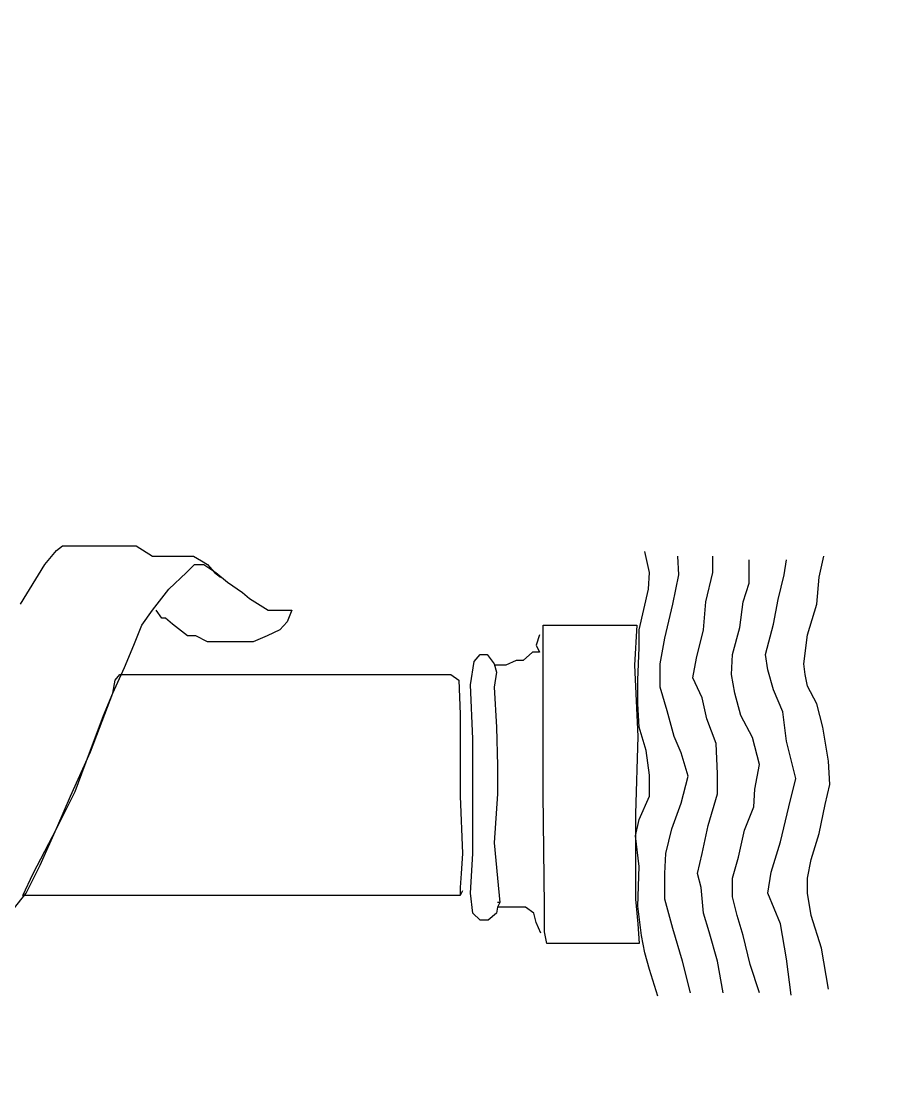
# Model space of a CAD drawing. Extents: x 748454 to 749044, y 4315881 to 4316908.
# Drawn here: x 748493.22 to 748500.74, y 4316748.42 to 4316757.62 of the extents above; entities that cross this region are included whole.
import ezdxf

# ---------------------------------------------------------------- set-up
doc = ezdxf.new("R2010")
doc.units = 0
doc.layers.get('0').update_dxf_attribs({"linetype": 'CONTINUOUS'})

msp = doc.modelspace()

# ---------------------------------------------------------------- linework, layer by layer
at = {"color": 0, "linetype": 'CONTINUOUS'}
for p, q in [((748493.42, 4316752.98), (748493.52, 4316753.1)), ((748493.42, 4316752.98), (748493.52, 4316753.1)), ((748493.52, 4316753.1), (748493.57, 4316753.14)), ((748493.52, 4316753.1), (748493.57, 4316753.14)), ((748493.57, 4316753.14), (748493.64, 4316753.14)), ((748493.57, 4316753.14), (748493.64, 4316753.14)), ((748493.64, 4316753.14), (748493.74, 4316753.14)), ((748493.64, 4316753.14), (748493.74, 4316753.14)), ((748493.74, 4316753.14), (748493.89, 4316753.14)), ((748493.74, 4316753.14), (748493.89, 4316753.14)), ((748493.89, 4316753.14), (748494.05, 4316753.14)), ((748493.89, 4316753.14), (748494.05, 4316753.14)), ((748494.05, 4316753.14), (748494.2, 4316753.14)), ((748494.05, 4316753.14), (748494.2, 4316753.14)), ((748494.2, 4316753.14), (748494.34, 4316753.05)), ((748494.2, 4316753.14), (748494.34, 4316753.05)), ((748498.59, 4316752.91), (748498.55, 4316753.09)), ((748498.59, 4316752.91), (748498.55, 4316753.09)), ((748494.34, 4316753.05), (748494.45, 4316753.05)), ((748494.34, 4316753.05), (748494.45, 4316753.05)), ((748494.45, 4316753.05), (748494.56, 4316753.05)), ((748494.45, 4316753.05), (748494.56, 4316753.05)), ((748494.56, 4316753.05), (748494.69, 4316753.05)), ((748494.56, 4316753.05), (748494.69, 4316753.05)), ((748494.69, 4316753.05), (748494.76, 4316753.01)), ((748494.69, 4316753.05), (748494.76, 4316753.01)), ((748494.76, 4316753.01), (748494.81, 4316752.98)), ((748494.76, 4316753.01), (748494.81, 4316752.98)), ((748498.84, 4316752.89), (748498.83, 4316753.05)), ((748498.84, 4316752.89), (748498.83, 4316753.05)), ((748499.13, 4316752.91), (748499.13, 4316753.05)), ((748499.13, 4316752.91), (748499.13, 4316753.05)), ((748499.44, 4316752.82), (748499.44, 4316753.02)), ((748499.44, 4316752.82), (748499.44, 4316753.02)), ((748499.74, 4316752.89), (748499.76, 4316753.02)), ((748499.74, 4316752.89), (748499.76, 4316753.02)), ((748500.04, 4316752.87), (748500.08, 4316753.05)), ((748500.04, 4316752.87), (748500.08, 4316753.05)), ((748493.21, 4316752.64), (748493.42, 4316752.98)), ((748493.21, 4316752.64), (748493.42, 4316752.98)), ((748494.48, 4316752.77), (748494.63, 4316752.91)), ((748494.48, 4316752.77), (748494.63, 4316752.91)), ((748494.63, 4316752.91), (748494.7, 4316752.98)), ((748494.63, 4316752.91), (748494.7, 4316752.98)), ((748494.7, 4316752.98), (748494.76, 4316752.98)), ((748494.7, 4316752.98), (748494.76, 4316752.98)), ((748494.76, 4316752.98), (748494.78, 4316752.98)), ((748494.76, 4316752.98), (748494.78, 4316752.98)), ((748494.78, 4316752.98), (748494.88, 4316752.91)), ((748494.78, 4316752.98), (748494.88, 4316752.91)), ((748494.81, 4316752.98), (748494.87, 4316752.91)), ((748494.81, 4316752.98), (748494.87, 4316752.91)), ((748494.87, 4316752.91), (748494.92, 4316752.87)), ((748494.87, 4316752.91), (748494.92, 4316752.87)), ((748494.88, 4316752.91), (748494.98, 4316752.83)), ((748494.88, 4316752.91), (748494.98, 4316752.83)), ((748498.58, 4316752.77), (748498.59, 4316752.91)), ((748498.58, 4316752.77), (748498.59, 4316752.91)), ((748499.07, 4316752.66), (748499.13, 4316752.91)), ((748499.07, 4316752.66), (748499.13, 4316752.91)), ((748494.98, 4316752.83), (748495.11, 4316752.74)), ((748494.98, 4316752.83), (748495.11, 4316752.74)), ((748498.79, 4316752.64), (748498.84, 4316752.89)), ((748498.79, 4316752.64), (748498.84, 4316752.89)), ((748499.39, 4316752.66), (748499.44, 4316752.82)), ((748499.39, 4316752.66), (748499.44, 4316752.82)), ((748499.69, 4316752.68), (748499.74, 4316752.89)), ((748499.69, 4316752.68), (748499.74, 4316752.89)), ((748500.02, 4316752.64), (748500.04, 4316752.87)), ((748500.02, 4316752.64), (748500.04, 4316752.87)), ((748494.34, 4316752.59), (748494.48, 4316752.77)), ((748494.34, 4316752.59), (748494.48, 4316752.77)), ((748495.11, 4316752.74), (748495.17, 4316752.69)), ((748495.11, 4316752.74), (748495.17, 4316752.69)), ((748498.5, 4316752.42), (748498.58, 4316752.77)), ((748498.5, 4316752.42), (748498.58, 4316752.77)), ((748495.17, 4316752.69), (748495.33, 4316752.59)), ((748495.17, 4316752.69), (748495.33, 4316752.59)), ((748498.72, 4316752.35), (748498.79, 4316752.64)), ((748498.72, 4316752.35), (748498.79, 4316752.64)), ((748499.05, 4316752.42), (748499.07, 4316752.66)), ((748499.05, 4316752.42), (748499.07, 4316752.66)), ((748499.36, 4316752.44), (748499.39, 4316752.66)), ((748499.36, 4316752.44), (748499.39, 4316752.66)), ((748499.65, 4316752.47), (748499.69, 4316752.68)), ((748499.65, 4316752.47), (748499.69, 4316752.68)), ((748499.94, 4316752.38), (748500.02, 4316752.64)), ((748499.94, 4316752.38), (748500.02, 4316752.64)), ((748494.25, 4316752.46), (748494.34, 4316752.59)), ((748494.25, 4316752.46), (748494.34, 4316752.59)), ((748494.42, 4316752.52), (748494.37, 4316752.59)), ((748494.42, 4316752.52), (748494.37, 4316752.59)), ((748495.33, 4316752.59), (748495.43, 4316752.59)), ((748495.33, 4316752.59), (748495.43, 4316752.59)), ((748495.43, 4316752.59), (748495.48, 4316752.59)), ((748495.43, 4316752.59), (748495.48, 4316752.59)), ((748495.48, 4316752.59), (748495.53, 4316752.59)), ((748495.48, 4316752.59), (748495.53, 4316752.59)), ((748495.53, 4316752.59), (748495.49, 4316752.49)), ((748495.53, 4316752.59), (748495.49, 4316752.49)), ((748494.18, 4316752.29), (748494.25, 4316752.46)), ((748494.18, 4316752.29), (748494.25, 4316752.46)), ((748494.45, 4316752.52), (748494.42, 4316752.52)), ((748494.45, 4316752.52), (748494.42, 4316752.52)), ((748494.51, 4316752.47), (748494.45, 4316752.52)), ((748494.51, 4316752.47), (748494.45, 4316752.52)), ((748494.64, 4316752.37), (748494.51, 4316752.47)), ((748494.64, 4316752.37), (748494.51, 4316752.47)), ((748495.49, 4316752.49), (748495.43, 4316752.42)), ((748495.49, 4316752.49), (748495.43, 4316752.42)), ((748497.68, 4316752.27), (748497.68, 4316752.46)), ((748497.68, 4316752.46), (748498.05, 4316752.46)), ((748497.68, 4316752.27), (748497.68, 4316752.46)), ((748497.68, 4316752.46), (748498.05, 4316752.46)), ((748498.05, 4316752.46), (748498.3, 4316752.46)), ((748498.05, 4316752.46), (748498.3, 4316752.46)), ((748498.3, 4316752.46), (748498.48, 4316752.46)), ((748498.3, 4316752.46), (748498.48, 4316752.46)), ((748498.48, 4316752.46), (748498.46, 4316752.12)), ((748498.48, 4316752.46), (748498.46, 4316752.12)), ((748499.3, 4316752.21), (748499.36, 4316752.44)), ((748499.3, 4316752.21), (748499.36, 4316752.44)), ((748499.58, 4316752.21), (748499.65, 4316752.47)), ((748499.58, 4316752.21), (748499.65, 4316752.47)), ((748494.71, 4316752.37), (748494.64, 4316752.37)), ((748494.71, 4316752.37), (748494.64, 4316752.37)), ((748494.81, 4316752.32), (748494.71, 4316752.37)), ((748494.81, 4316752.32), (748494.71, 4316752.37)), ((748495.32, 4316752.37), (748495.2, 4316752.32)), ((748495.32, 4316752.37), (748495.2, 4316752.32)), ((748495.43, 4316752.42), (748495.32, 4316752.37)), ((748495.43, 4316752.42), (748495.32, 4316752.37)), ((748497.65, 4316752.38), (748497.62, 4316752.29)), ((748497.65, 4316752.38), (748497.62, 4316752.29)), ((748498.5, 4316752.27), (748498.5, 4316752.42)), ((748498.5, 4316752.27), (748498.5, 4316752.42)), ((748498.68, 4316752.13), (748498.72, 4316752.35)), ((748498.68, 4316752.13), (748498.72, 4316752.35)), ((748498.99, 4316752.18), (748499.05, 4316752.42)), ((748498.99, 4316752.18), (748499.05, 4316752.42)), ((748499.91, 4316752.13), (748499.94, 4316752.38)), ((748499.91, 4316752.13), (748499.94, 4316752.38)), ((748494.1, 4316752.1), (748494.18, 4316752.29)), ((748494.1, 4316752.1), (748494.18, 4316752.29)), ((748494.9, 4316752.32), (748494.81, 4316752.32)), ((748494.9, 4316752.32), (748494.81, 4316752.32)), ((748494.99, 4316752.32), (748494.9, 4316752.32)), ((748494.99, 4316752.32), (748494.9, 4316752.32)), ((748495.12, 4316752.32), (748494.99, 4316752.32)), ((748495.12, 4316752.32), (748494.99, 4316752.32)), ((748495.2, 4316752.32), (748495.12, 4316752.32)), ((748495.2, 4316752.32), (748495.12, 4316752.32)), ((748497.62, 4316752.29), (748497.65, 4316752.23)), ((748497.62, 4316752.29), (748497.65, 4316752.23)), ((748497.68, 4316752.06), (748497.68, 4316752.27)), ((748497.68, 4316752.06), (748497.68, 4316752.27)), ((748498.49, 4316751.99), (748498.5, 4316752.27)), ((748498.49, 4316751.99), (748498.5, 4316752.27)), ((748497.09, 4316752.15), (748497.14, 4316752.21)), ((748497.09, 4316752.15), (748497.14, 4316752.21)), ((748497.14, 4316752.21), (748497.2, 4316752.21)), ((748497.14, 4316752.21), (748497.2, 4316752.21)), ((748497.2, 4316752.21), (748497.26, 4316752.13)), ((748497.2, 4316752.21), (748497.26, 4316752.13)), ((748497.59, 4316752.23), (748497.51, 4316752.16)), ((748497.59, 4316752.23), (748497.51, 4316752.16)), ((748497.65, 4316752.23), (748497.59, 4316752.23)), ((748497.65, 4316752.23), (748497.59, 4316752.23)), ((748498.96, 4316752.01), (748498.99, 4316752.18)), ((748498.96, 4316752.01), (748498.99, 4316752.18)), ((748499.29, 4316752.04), (748499.3, 4316752.21)), ((748499.29, 4316752.04), (748499.3, 4316752.21)), ((748499.6, 4316752.08), (748499.58, 4316752.21)), ((748499.6, 4316752.08), (748499.58, 4316752.21)), ((748494, 4316751.88), (748494.1, 4316752.1)), ((748494, 4316751.88), (748494.1, 4316752.1)), ((748497.06, 4316751.95), (748497.09, 4316752.15)), ((748497.06, 4316751.95), (748497.09, 4316752.15)), ((748497.26, 4316752.13), (748497.28, 4316752.06)), ((748497.26, 4316752.13), (748497.28, 4316752.06)), ((748497.31, 4316752.12), (748497.26, 4316752.12)), ((748497.31, 4316752.12), (748497.26, 4316752.12)), ((748497.36, 4316752.12), (748497.31, 4316752.12)), ((748497.36, 4316752.12), (748497.31, 4316752.12)), ((748497.45, 4316752.16), (748497.36, 4316752.12)), ((748497.45, 4316752.16), (748497.36, 4316752.12)), ((748497.51, 4316752.16), (748497.45, 4316752.16)), ((748497.51, 4316752.16), (748497.45, 4316752.16)), ((748498.46, 4316752.12), (748498.49, 4316751.51)), ((748498.46, 4316752.12), (748498.49, 4316751.51)), ((748498.68, 4316751.93), (748498.68, 4316752.13)), ((748498.68, 4316751.93), (748498.68, 4316752.13)), ((748499.65, 4316751.91), (748499.6, 4316752.08)), ((748499.65, 4316751.91), (748499.6, 4316752.08)), ((748499.92, 4316752.04), (748499.91, 4316752.13)), ((748499.92, 4316752.04), (748499.91, 4316752.13)), ((748494, 4316751.88), (748494.02, 4316751.99)), ((748494, 4316751.88), (748494.02, 4316751.99)), ((748494.02, 4316751.99), (748494.06, 4316752.04)), ((748494.02, 4316751.99), (748494.06, 4316752.04)), ((748494.06, 4316752.04), (748494.44, 4316752.04)), ((748494.06, 4316752.04), (748494.44, 4316752.04)), ((748494.44, 4316752.04), (748495.25, 4316752.04)), ((748494.44, 4316752.04), (748495.25, 4316752.04)), ((748495.25, 4316752.04), (748495.93, 4316752.04)), ((748495.25, 4316752.04), (748495.93, 4316752.04)), ((748495.93, 4316752.04), (748496.37, 4316752.04)), ((748495.93, 4316752.04), (748496.37, 4316752.04)), ((748496.37, 4316752.04), (748496.69, 4316752.04)), ((748496.37, 4316752.04), (748496.69, 4316752.04)), ((748496.69, 4316752.04), (748496.8, 4316752.04)), ((748496.69, 4316752.04), (748496.8, 4316752.04)), ((748496.8, 4316752.04), (748496.89, 4316752.04)), ((748496.8, 4316752.04), (748496.89, 4316752.04)), ((748496.89, 4316752.04), (748496.96, 4316751.99)), ((748496.89, 4316752.04), (748496.96, 4316751.99)), ((748496.96, 4316751.99), (748496.97, 4316751.7)), ((748496.96, 4316751.99), (748496.97, 4316751.7)), ((748497.28, 4316752.06), (748497.26, 4316751.93)), ((748497.28, 4316752.06), (748497.26, 4316751.93)), ((748497.68, 4316751.51), (748497.68, 4316752.06)), ((748497.68, 4316751.51), (748497.68, 4316752.06)), ((748498.49, 4316751.79), (748498.49, 4316751.99)), ((748498.49, 4316751.79), (748498.49, 4316751.99)), ((748499.04, 4316751.84), (748498.96, 4316752.01)), ((748499.04, 4316751.84), (748498.96, 4316752.01)), ((748499.32, 4316751.88), (748499.29, 4316752.04)), ((748499.32, 4316751.88), (748499.29, 4316752.04)), ((748499.94, 4316751.94), (748499.92, 4316752.04)), ((748499.94, 4316751.94), (748499.92, 4316752.04)), ((748497.08, 4316751.49), (748497.06, 4316751.95)), ((748497.08, 4316751.49), (748497.06, 4316751.95)), ((748497.26, 4316751.93), (748497.28, 4316751.59)), ((748497.26, 4316751.93), (748497.28, 4316751.59)), ((748498.74, 4316751.73), (748498.68, 4316751.93)), ((748498.74, 4316751.73), (748498.68, 4316751.93)), ((748499.73, 4316751.72), (748499.65, 4316751.91)), ((748499.73, 4316751.72), (748499.65, 4316751.91)), ((748500.02, 4316751.79), (748499.94, 4316751.94)), ((748500.02, 4316751.79), (748499.94, 4316751.94)), ((748493.91, 4316751.64), (748494, 4316751.88)), ((748493.91, 4316751.64), (748494, 4316751.88)), ((748493.92, 4316751.69), (748494, 4316751.88)), ((748493.92, 4316751.69), (748494, 4316751.88)), ((748499.08, 4316751.66), (748499.04, 4316751.84)), ((748499.08, 4316751.66), (748499.04, 4316751.84)), ((748499.37, 4316751.69), (748499.32, 4316751.88)), ((748499.37, 4316751.69), (748499.32, 4316751.88)), ((748498.5, 4316751.59), (748498.49, 4316751.79)), ((748498.5, 4316751.59), (748498.49, 4316751.79)), ((748498.8, 4316751.51), (748498.74, 4316751.73)), ((748498.8, 4316751.51), (748498.74, 4316751.73)), ((748499.76, 4316751.47), (748499.73, 4316751.72)), ((748499.76, 4316751.47), (748499.73, 4316751.72)), ((748500.07, 4316751.59), (748500.02, 4316751.79)), ((748500.07, 4316751.59), (748500.02, 4316751.79)), ((748493.8, 4316751.37), (748493.92, 4316751.69)), ((748493.8, 4316751.37), (748493.92, 4316751.69)), ((748493.81, 4316751.38), (748493.91, 4316751.64)), ((748493.81, 4316751.38), (748493.91, 4316751.64)), ((748496.97, 4316751.7), (748496.97, 4316751)), ((748496.97, 4316751.7), (748496.97, 4316751)), ((748499.16, 4316751.45), (748499.08, 4316751.66)), ((748499.16, 4316751.45), (748499.08, 4316751.66)), ((748499.47, 4316751.5), (748499.37, 4316751.69)), ((748499.47, 4316751.5), (748499.37, 4316751.69)), ((748497.28, 4316751.59), (748497.29, 4316751.26)), ((748497.28, 4316751.59), (748497.29, 4316751.26)), ((748498.56, 4316751.39), (748498.5, 4316751.59)), ((748498.56, 4316751.39), (748498.5, 4316751.59)), ((748500.12, 4316751.3), (748500.07, 4316751.59)), ((748500.12, 4316751.3), (748500.07, 4316751.59)), ((748497.08, 4316751.04), (748497.08, 4316751.49)), ((748497.08, 4316751.04), (748497.08, 4316751.49)), ((748497.68, 4316751.02), (748497.68, 4316751.51)), ((748497.68, 4316751.02), (748497.68, 4316751.51)), ((748498.49, 4316751.51), (748498.47, 4316750.85)), ((748498.49, 4316751.51), (748498.47, 4316750.85)), ((748498.86, 4316751.37), (748498.8, 4316751.51)), ((748498.86, 4316751.37), (748498.8, 4316751.51)), ((748499.17, 4316751.19), (748499.16, 4316751.45)), ((748499.17, 4316751.19), (748499.16, 4316751.45)), ((748499.53, 4316751.27), (748499.47, 4316751.5)), ((748499.53, 4316751.27), (748499.47, 4316751.5)), ((748499.84, 4316751.15), (748499.76, 4316751.47)), ((748499.84, 4316751.15), (748499.76, 4316751.47)), ((748493.64, 4316751), (748493.81, 4316751.38)), ((748493.64, 4316751), (748493.81, 4316751.38)), ((748493.68, 4316751.04), (748493.8, 4316751.37)), ((748493.68, 4316751.04), (748493.8, 4316751.37)), ((748498.59, 4316751.18), (748498.56, 4316751.39)), ((748498.59, 4316751.18), (748498.56, 4316751.39)), ((748498.92, 4316751.17), (748498.86, 4316751.37)), ((748498.92, 4316751.17), (748498.86, 4316751.37)), ((748497.29, 4316751.26), (748497.29, 4316751.02)), ((748497.29, 4316751.26), (748497.29, 4316751.02)), ((748499.49, 4316751.06), (748499.53, 4316751.27)), ((748499.49, 4316751.06), (748499.53, 4316751.27)), ((748500.13, 4316751.1), (748500.12, 4316751.3)), ((748500.13, 4316751.1), (748500.12, 4316751.3)), ((748498.59, 4316751), (748498.59, 4316751.18)), ((748498.59, 4316751), (748498.59, 4316751.18)), ((748498.86, 4316750.94), (748498.92, 4316751.17)), ((748498.86, 4316750.94), (748498.92, 4316751.17)), ((748499.17, 4316751.02), (748499.17, 4316751.19)), ((748499.17, 4316751.02), (748499.17, 4316751.19)), ((748499.78, 4316750.91), (748499.84, 4316751.15)), ((748499.78, 4316750.91), (748499.84, 4316751.15)), ((748500.09, 4316750.93), (748500.13, 4316751.1)), ((748500.09, 4316750.93), (748500.13, 4316751.1)), ((748493.52, 4316750.72), (748493.68, 4316751.04)), ((748493.52, 4316750.72), (748493.68, 4316751.04)), ((748493.53, 4316750.75), (748493.64, 4316751)), ((748493.53, 4316750.75), (748493.64, 4316751)), ((748496.97, 4316751), (748496.99, 4316750.51)), ((748496.97, 4316751), (748496.99, 4316750.51)), ((748497.08, 4316750.51), (748497.08, 4316751.04)), ((748497.08, 4316750.51), (748497.08, 4316751.04)), ((748497.29, 4316751.02), (748497.26, 4316750.6)), ((748497.29, 4316751.02), (748497.26, 4316750.6)), ((748497.69, 4316750.06), (748497.68, 4316751.02)), ((748497.69, 4316750.06), (748497.68, 4316751.02)), ((748498.5, 4316750.8), (748498.59, 4316751)), ((748498.5, 4316750.8), (748498.59, 4316751)), ((748499.09, 4316750.75), (748499.17, 4316751.02)), ((748499.09, 4316750.75), (748499.17, 4316751.02)), ((748499.48, 4316750.91), (748499.49, 4316751.06)), ((748499.48, 4316750.91), (748499.49, 4316751.06)), ((748498.78, 4316750.72), (748498.86, 4316750.94)), ((748498.78, 4316750.72), (748498.86, 4316750.94)), ((748499.4, 4316750.71), (748499.48, 4316750.91)), ((748499.4, 4316750.71), (748499.48, 4316750.91)), ((748499.71, 4316750.61), (748499.78, 4316750.91)), ((748499.71, 4316750.61), (748499.78, 4316750.91)), ((748500.04, 4316750.68), (748500.09, 4316750.93)), ((748500.04, 4316750.68), (748500.09, 4316750.93)), ((748498.47, 4316750.85), (748498.47, 4316750.49)), ((748498.47, 4316750.85), (748498.47, 4316750.49)), ((748498.47, 4316750.66), (748498.5, 4316750.8)), ((748498.47, 4316750.66), (748498.5, 4316750.8)), ((748493.32, 4316750.34), (748493.52, 4316750.72)), ((748493.32, 4316750.34), (748493.52, 4316750.72)), ((748493.38, 4316750.41), (748493.53, 4316750.75)), ((748493.38, 4316750.41), (748493.53, 4316750.75)), ((748498.73, 4316750.51), (748498.78, 4316750.72)), ((748498.73, 4316750.51), (748498.78, 4316750.72)), ((748499.04, 4316750.51), (748499.09, 4316750.75)), ((748499.04, 4316750.51), (748499.09, 4316750.75)), ((748499.35, 4316750.48), (748499.4, 4316750.71)), ((748499.35, 4316750.48), (748499.4, 4316750.71)), ((748498.5, 4316750.4), (748498.47, 4316750.66)), ((748498.5, 4316750.4), (748498.47, 4316750.66)), ((748499.63, 4316750.35), (748499.71, 4316750.61)), ((748499.63, 4316750.35), (748499.71, 4316750.61)), ((748499.97, 4316750.46), (748500.04, 4316750.68)), ((748499.97, 4316750.46), (748500.04, 4316750.68)), ((748496.99, 4316750.51), (748496.98, 4316750.34)), ((748496.99, 4316750.51), (748496.98, 4316750.34)), ((748497.06, 4316750.17), (748497.08, 4316750.51)), ((748497.06, 4316750.17), (748497.08, 4316750.51)), ((748497.26, 4316750.6), (748497.29, 4316750.3)), ((748497.26, 4316750.6), (748497.29, 4316750.3)), ((748498.72, 4316750.34), (748498.73, 4316750.51)), ((748498.72, 4316750.34), (748498.73, 4316750.51)), ((748499, 4316750.34), (748499.04, 4316750.51)), ((748499, 4316750.34), (748499.04, 4316750.51)), ((748498.47, 4316750.49), (748498.47, 4316750.12)), ((748498.47, 4316750.49), (748498.47, 4316750.12)), ((748499.3, 4316750.3), (748499.35, 4316750.48)), ((748499.3, 4316750.3), (748499.35, 4316750.48)), ((748499.94, 4316750.3), (748499.97, 4316750.46)), ((748499.94, 4316750.3), (748499.97, 4316750.46)), ((748493.23, 4316750.15), (748493.32, 4316750.34)), ((748493.23, 4316750.15), (748493.32, 4316750.34)), ((748493.26, 4316750.17), (748493.38, 4316750.41)), ((748493.26, 4316750.17), (748493.38, 4316750.41)), ((748496.98, 4316750.34), (748496.97, 4316750.22)), ((748496.98, 4316750.34), (748496.97, 4316750.22)), ((748498.49, 4316750.06), (748498.5, 4316750.4)), ((748498.49, 4316750.06), (748498.5, 4316750.4)), ((748498.72, 4316750.12), (748498.72, 4316750.34)), ((748498.72, 4316750.12), (748498.72, 4316750.34)), ((748499.03, 4316750.22), (748499, 4316750.34)), ((748499.03, 4316750.22), (748499, 4316750.34)), ((748499.6, 4316750.17), (748499.63, 4316750.35)), ((748499.6, 4316750.17), (748499.63, 4316750.35)), ((748497.29, 4316750.3), (748497.31, 4316750.09)), ((748497.29, 4316750.3), (748497.31, 4316750.09)), ((748499.3, 4316750.14), (748499.3, 4316750.3)), ((748499.3, 4316750.14), (748499.3, 4316750.3)), ((748499.94, 4316750.17), (748499.94, 4316750.3)), ((748499.94, 4316750.17), (748499.94, 4316750.3)), ((748493.15, 4316750.03), (748493.26, 4316750.17)), ((748493.15, 4316750.03), (748493.26, 4316750.17)), ((748493.3, 4316750.15), (748493.23, 4316750.15)), ((748493.3, 4316750.15), (748493.23, 4316750.15)), ((748493.4, 4316750.15), (748493.3, 4316750.15)), ((748493.4, 4316750.15), (748493.3, 4316750.15)), ((748493.66, 4316750.15), (748493.4, 4316750.15)), ((748493.66, 4316750.15), (748493.4, 4316750.15)), ((748494.83, 4316750.15), (748493.66, 4316750.15)), ((748494.83, 4316750.15), (748493.66, 4316750.15)), ((748496.59, 4316750.15), (748494.83, 4316750.15)), ((748496.59, 4316750.15), (748494.83, 4316750.15)), ((748496.91, 4316750.15), (748496.59, 4316750.15)), ((748496.91, 4316750.15), (748496.59, 4316750.15)), ((748496.97, 4316750.15), (748496.91, 4316750.15)), ((748496.97, 4316750.15), (748496.91, 4316750.15)), ((748496.97, 4316750.22), (748496.97, 4316750.15)), ((748496.97, 4316750.22), (748496.97, 4316750.15)), ((748496.99, 4316750.19), (748496.97, 4316750.15)), ((748496.99, 4316750.19), (748496.97, 4316750.15)), ((748497.08, 4316750), (748497.06, 4316750.17)), ((748497.08, 4316750), (748497.06, 4316750.17)), ((748499.05, 4316750), (748499.03, 4316750.22)), ((748499.05, 4316750), (748499.03, 4316750.22)), ((748499.71, 4316749.91), (748499.6, 4316750.17)), ((748499.71, 4316749.91), (748499.6, 4316750.17)), ((748499.97, 4316749.98), (748499.94, 4316750.17)), ((748499.97, 4316749.98), (748499.94, 4316750.17)), ((748497.29, 4316750.05), (748497.28, 4316750)), ((748497.29, 4316750.05), (748497.28, 4316750)), ((748497.31, 4316750.09), (748497.29, 4316750.05)), ((748497.31, 4316750.09), (748497.29, 4316750.09)), ((748497.31, 4316750.09), (748497.29, 4316750.05)), ((748497.31, 4316750.09), (748497.29, 4316750.09)), ((748497.34, 4316750.05), (748497.29, 4316750.05)), ((748497.34, 4316750.05), (748497.29, 4316750.05)), ((748497.42, 4316750.05), (748497.34, 4316750.05)), ((748497.42, 4316750.05), (748497.34, 4316750.05)), ((748497.53, 4316750.05), (748497.42, 4316750.05)), ((748497.53, 4316750.05), (748497.42, 4316750.05)), ((748497.6, 4316750), (748497.53, 4316750.05)), ((748497.6, 4316750), (748497.53, 4316750.05)), ((748497.69, 4316749.84), (748497.69, 4316750.06)), ((748497.69, 4316749.84), (748497.69, 4316750.06)), ((748498.47, 4316750.12), (748498.49, 4316749.91)), ((748498.47, 4316750.12), (748498.49, 4316749.91)), ((748498.52, 4316749.81), (748498.49, 4316750.06)), ((748498.52, 4316749.81), (748498.49, 4316750.06)), ((748498.79, 4316749.87), (748498.72, 4316750.12)), ((748498.79, 4316749.87), (748498.72, 4316750.12)), ((748499.34, 4316749.98), (748499.3, 4316750.14)), ((748499.34, 4316749.98), (748499.3, 4316750.14)), ((748497.14, 4316749.94), (748497.08, 4316750)), ((748497.14, 4316749.94), (748497.08, 4316750)), ((748497.28, 4316750), (748497.21, 4316749.94)), ((748497.28, 4316750), (748497.21, 4316749.94)), ((748497.62, 4316749.92), (748497.6, 4316750)), ((748497.62, 4316749.92), (748497.6, 4316750)), ((748499.1, 4316749.84), (748499.05, 4316750)), ((748499.1, 4316749.84), (748499.05, 4316750)), ((748499.39, 4316749.81), (748499.34, 4316749.98)), ((748499.39, 4316749.81), (748499.34, 4316749.98)), ((748500.06, 4316749.7), (748499.97, 4316749.98)), ((748500.06, 4316749.7), (748499.97, 4316749.98)), ((748497.21, 4316749.94), (748497.14, 4316749.94)), ((748497.21, 4316749.94), (748497.14, 4316749.94)), ((748497.66, 4316749.83), (748497.62, 4316749.92)), ((748497.66, 4316749.83), (748497.62, 4316749.92)), ((748498.49, 4316749.91), (748498.5, 4316749.74)), ((748498.49, 4316749.91), (748498.5, 4316749.74)), ((748498.87, 4316749.59), (748498.79, 4316749.87)), ((748498.87, 4316749.59), (748498.79, 4316749.87)), ((748499.76, 4316749.61), (748499.71, 4316749.91)), ((748499.76, 4316749.61), (748499.71, 4316749.91)), ((748497.71, 4316749.74), (748497.69, 4316749.84)), ((748497.71, 4316749.74), (748497.69, 4316749.84)), ((748498.55, 4316749.66), (748498.52, 4316749.81)), ((748498.55, 4316749.66), (748498.52, 4316749.81)), ((748499.17, 4316749.59), (748499.1, 4316749.84)), ((748499.17, 4316749.59), (748499.1, 4316749.84)), ((748499.45, 4316749.56), (748499.39, 4316749.81)), ((748499.45, 4316749.56), (748499.39, 4316749.81)), ((748497.93, 4316749.74), (748497.71, 4316749.74)), ((748497.93, 4316749.74), (748497.71, 4316749.74)), ((748498.22, 4316749.74), (748497.93, 4316749.74)), ((748498.22, 4316749.74), (748497.93, 4316749.74)), ((748498.5, 4316749.74), (748498.22, 4316749.74)), ((748498.5, 4316749.74), (748498.22, 4316749.74)), ((748500.12, 4316749.35), (748500.06, 4316749.7)), ((748500.12, 4316749.35), (748500.06, 4316749.7)), ((748498.59, 4316749.52), (748498.55, 4316749.66)), ((748498.59, 4316749.52), (748498.55, 4316749.66)), ((748498.94, 4316749.32), (748498.87, 4316749.59)), ((748498.94, 4316749.32), (748498.87, 4316749.59)), ((748499.22, 4316749.32), (748499.17, 4316749.59)), ((748499.22, 4316749.32), (748499.17, 4316749.59)), ((748499.8, 4316749.3), (748499.76, 4316749.61)), ((748499.8, 4316749.3), (748499.76, 4316749.61)), ((748498.66, 4316749.29), (748498.59, 4316749.52)), ((748498.66, 4316749.29), (748498.59, 4316749.52)), ((748499.53, 4316749.32), (748499.45, 4316749.56)), ((748499.53, 4316749.32), (748499.45, 4316749.56))]:
    msp.add_line(p, q, dxfattribs=at)

# ---------------------------------------------------------------- meshes
mesh = msp.add_polyface(dxfattribs=at)
corners = [(748454.5, 4315881), (748454.5, 4315881), (748454.5, 4316071.9618), (748762.5, 4315881), (748454.5, 4316246.4935), (749044, 4315881), (748454.5, 4316907.5), (749044, 4316542.0065), (749044, 4316907.5)]
mesh.append_faces([[corners[k] for k in face] for face in [(0, 1, 3, 2), (2, 3, 5, 4), (4, 5, 7, 6), (6, 7, 8, 8)]], dxfattribs={"vtx0": -1, "vtx2": -1, "color": 0})
mesh = msp.add_polyface(dxfattribs=at)
corners = [(748464.5, 4316721), (748464.5, 4316721), (748464.5, 4316895.2713), (748745.58, 4316721), (748464.5, 4316901.5), (748745.58, 4316727.2287), (748745.58, 4316901.5)]
mesh.append_faces([[corners[k] for k in face] for face in [(0, 1, 3, 2), (2, 3, 5, 4), (4, 5, 6, 6)]], dxfattribs={"vtx0": -1, "vtx2": -1, "color": 0})

doc.saveas('drawing.dxf')
